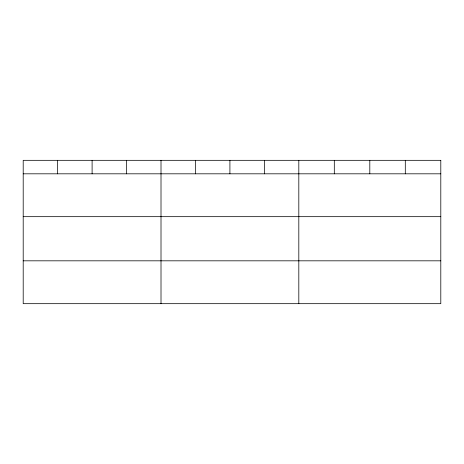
<?xml version="1.0" encoding="UTF-8"?>
<svg xmlns="http://www.w3.org/2000/svg" width="464" height="464" viewBox="0 0 464 464"><rect width="100%" height="100%" fill="white"/><g stroke="black" fill="none" stroke-linecap="round" stroke-linejoin="round"><path stroke-width="0.7" d="M23.2 173.814L440.8 173.814M23.2 216.671L440.8 216.671M23.2 260.82L440.8 260.82M405.304 160.324L405.304 173.814M369.808 160.324L369.808 173.814M334.312 160.324L334.312 173.814M298.816 160.324L298.816 303.676M264.364 160.324L264.364 173.814M229.912 160.324L229.912 173.814M195.46 160.324L195.46 173.814M161.008 160.324L161.008 303.676M126.556 160.324L126.556 173.814M92.104 160.324L92.104 173.814M57.652 160.324L57.652 173.814M440.8 160.324L23.2 160.324L23.2 303.676L440.8 303.676L440.8 160.324"/></g></svg>
